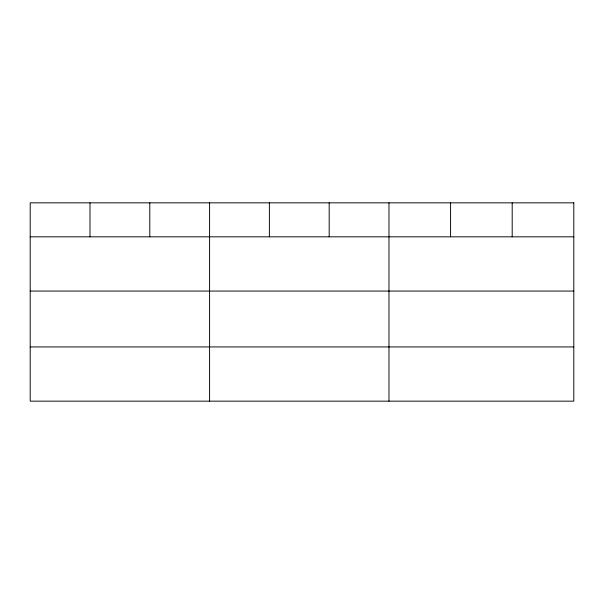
<?xml version="1.0" encoding="UTF-8"?>
<svg xmlns="http://www.w3.org/2000/svg" width="604" height="604" viewBox="0 0 604 604"><rect width="100%" height="100%" fill="white"/><g stroke="black" fill="none" stroke-linecap="round" stroke-linejoin="round"><path stroke-width="0.91" d="M30.2 236.828L573.8 236.828M30.2 291.06L573.8 291.06M30.2 346.93L573.8 346.93M512.192 202.846L512.192 236.828M450.584 202.846L450.584 236.828M388.976 202.846L388.976 401.154M329.18 202.846L329.18 236.828M269.384 202.846L269.384 236.828M209.588 202.846L209.588 401.154M149.792 202.846L149.792 236.828M89.996 202.846L89.996 236.828M573.8 202.846L30.2 202.846L30.2 401.154L573.8 401.154L573.8 202.846"/></g></svg>
